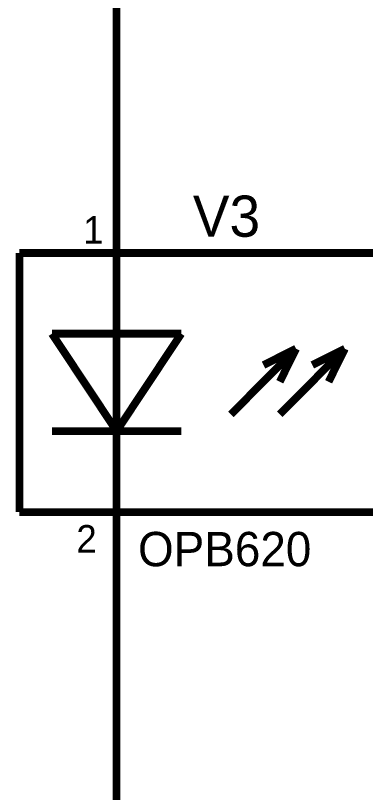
# Model space of a CAD drawing. Header units: millimetres. Extents: x 0 to 420, y 0 to 297.
# Drawn here: x 153.63 to 167.15, y 109.17 to 139.15 of the extents above; entities that cross this region are included whole.
import ezdxf

# ---------------------------------------------------------------- set-up
doc = ezdxf.new("R2010")
doc.units = ezdxf.units.MM
doc.layers.add('Sheet', color=255, linetype='Continuous')

msp = doc.modelspace()

# ---------------------------------------------------------------- linework, layer by layer
at = {"layer": 'Sheet', "const_width": 0.3}
for points in [[(157.533, 139.989), (157.533, 137.488)], [(157.533, 132.488), (157.533, 137.488)], [(157.533, 127.487), (157.533, 132.488)], [(153.776, 129.987), (172.528, 129.987)], [(153.776, 119.986), (153.776, 129.987)], [(157.533, 127.487), (157.533, 122.486)], [(160.032, 126.874), (155.034, 126.874)], [(157.533, 123.115), (155.034, 126.874)], [(160.032, 126.874), (157.533, 123.115)], [(161.952, 123.761), (164.468, 126.295)], [(164.468, 126.295), (163.21, 125.665)], [(163.839, 123.761), (166.355, 126.295)], [(164.468, 126.295), (163.839, 125.02)], [(166.355, 126.295), (165.097, 125.665)], [(166.355, 126.295), (165.726, 125.02)], [(160.032, 123.115), (155.034, 123.115)], [(157.533, 122.486), (157.533, 117.485)], [(172.528, 119.986), (153.776, 119.986)], [(157.533, 117.485), (157.533, 74.995)]]:
    msp.add_lwpolyline(points, dxfattribs=at)

# ---------------------------------------------------------------- texts
at = {"layer": 'Sheet'}
for s, height, p in [('V3', 1.5897, (160.479, 130.616)), ('1', 1.06, (156.242, 130.351)), ('2', 1.06, (155.977, 118.429)), ('OPB620', 1.3247, (158.361, 117.899))]:
    msp.add_text(s, height=height, dxfattribs=at).set_placement(p)

doc.saveas('drawing.dxf')
